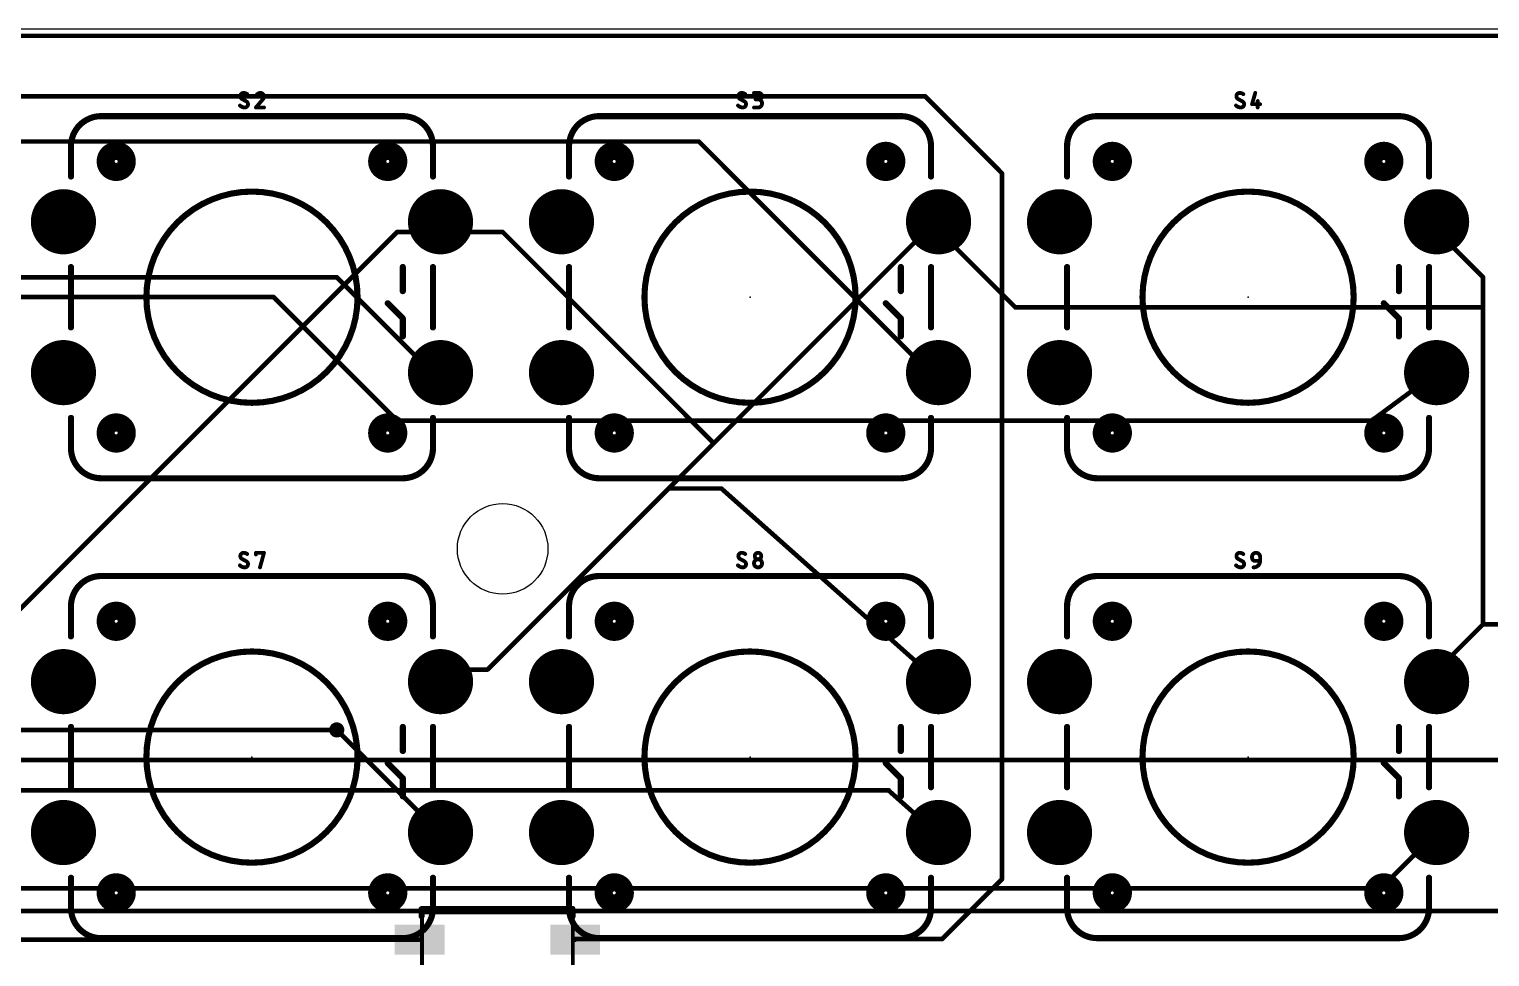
# Model space of a CAD drawing. Extents: x -3 to 125, y 0 to 62.
# Drawn here: x 52.31 to 100.72, y 31.48 to 62.22 of the extents above; entities that cross this region are included whole.
import ezdxf

# ---------------------------------------------------------------- set-up
doc = ezdxf.new("R2010")
doc.units = 0
for name, color, linetype in [('1', 12, 'CONTINUOUS'), ('16', 132, 'CONTINUOUS'), ('17', 122, 'CONTINUOUS'), ('18', 122, 'CONTINUOUS'), ('20', 31, 'CONTINUOUS'), ('21', 251, 'CONTINUOUS'), ('22', 251, 'CONTINUOUS'), ('23', 53, 'CONTINUOUS'), ('25', 251, 'CONTINUOUS'), ('51', 251, 'CONTINUOUS'), ('52', 251, 'CONTINUOUS')]:
    doc.layers.add(name, color=color, linetype=linetype)

# ---------------------------------------------------------------- blocks, each defined once
blk = doc.blocks.new('RECT')
blk.add_solid([(-0.5, -0.5), (0.5, -0.5), (-0.5, 0.5), (0.5, 0.5)])
blk = doc.blocks.new('ROUNDP')
at = {"const_width": 0.5}
blk.add_lwpolyline([(0, -0.25, 1), (0, 0.25, 1), (0, -0.25)], format="xyb", dxfattribs=at)
blk = doc.blocks.new('ROUNDV')
at = {"const_width": 0.5}
blk.add_lwpolyline([(0, -0.25, 1), (0, 0.25, 1), (0, -0.25)], format="xyb", dxfattribs=at)

msp = doc.modelspace()

# ---------------------------------------------------------------- linework, layer by layer
at = {"layer": '1', "const_width": 0.1524}
for points in [[(124, 62), (0, 62)], [(74.5, 58.5), (29.7, 58.5)], [(82, 51), (74.5, 58.5)], [(82.5, 55.5), (82.45, 55.84)], [(99, 55.5), (98.96, 55.84)], [(85, 53), (82.5, 55.5)], [(99, 55.5), (100.5, 54)], [(62.5, 54), (36.8, 54)], [(65.5, 51), (62.5, 54)], [(100.5, 54), (100.5, 53)], [(60.4, 53.35), (29.85, 53.35)], [(64.5, 49.25), (60.4, 53.35)], [(100.5, 53), (85, 53)], [(100.5, 53), (100.5, 42.5)], [(65.5, 51), (65.94, 50.84)], [(82, 51), (82.45, 50.84)], [(96.8088, 49.25), (98.96, 50.84)], [(96.8088, 49.25), (64.5, 49.25)], [(100.5, 42.5), (99, 41)], [(114, 42.5), (100.5, 42.5)], [(99, 41), (98.96, 40.6)], [(62.5, 39), (35.75, 39)], [(112.65, 38), (28.5, 38)], [(80.8, 37), (36, 37)], [(80.8, 36.9889), (80.8, 37)], [(82.3625, 35.6), (80.8, 36.9889)], [(82.3625, 35.6), (82.45, 35.6)], [(97.11, 33.75), (98.96, 35.6)], [(97.11, 33.75), (35.75, 33.75)], [(115.5, 33), (37, 33)]]:
    msp.add_lwpolyline(points, dxfattribs=at)
at = {"layer": '1', "const_width": 0.0762}
for points in [[(74.5269, 58.5269, 1), (74.4731, 58.4731)], [(74.5, 58.4619, 1), (74.5, 58.5381)], [(82.4877, 55.8455, 1), (82.4123, 55.8345)], [(98.9978, 55.8445, 1), (98.9222, 55.8355)], [(82.5269, 55.5269, 1), (82.4731, 55.4731)], [(82.4623, 55.4945, 1), (82.5377, 55.5055)], [(99.0269, 55.5269, 1), (98.9731, 55.4731)], [(98.9622, 55.4955, 1), (99.0378, 55.5045)], [(62.5269, 54.0269, 1), (62.4731, 53.9731)], [(62.5, 53.9619, 1), (62.5, 54.0381)], [(100.5381, 54, 1), (100.4619, 54)], [(100.4731, 53.9731, 1), (100.5269, 54.0269)], [(60.4269, 53.3769, 1), (60.3731, 53.3231)], [(60.4, 53.3119, 1), (60.4, 53.3881)], [(85, 53.0381, 1), (85, 52.9619)], [(84.9731, 52.9731, 1), (85.0269, 53.0269)], [(100.5381, 53, 1), (100.4619, 53)], [(100.4619, 53, 1), (100.5381, 53)], [(100.5, 52.9619, 1), (100.5, 53.0381)], [(65.513, 51.0358, 1), (65.487, 50.9642)], [(65.4731, 50.9731, 1), (65.5269, 51.0269)], [(65.927, 50.8042, 1), (65.953, 50.8758)], [(82.0128, 51.0359, 1), (81.9872, 50.9641)], [(81.9731, 50.9731, 1), (82.0269, 51.0269)], [(82.4372, 50.8041, 1), (82.4628, 50.8759)], [(98.9826, 50.8094, 1), (98.9374, 50.8706)], [(64.5, 49.2881, 1), (64.5, 49.2119)], [(64.4731, 49.2231, 1), (64.5269, 49.2769)], [(96.7862, 49.2806, 1), (96.8315, 49.2194)], [(96.8088, 49.2119, 1), (96.8088, 49.2881)], [(100.5, 42.5381, 1), (100.5, 42.4619)], [(100.4619, 42.5, 1), (100.5381, 42.5)], [(100.5269, 42.4731, 1), (100.4731, 42.5269)], [(98.9731, 41.0269, 1), (99.0269, 40.9731)], [(99.0379, 40.9962, 1), (98.9621, 41.0038)], [(98.9221, 40.6038, 1), (98.9979, 40.5962)], [(62.5, 38.9619, 1), (62.5, 39.0381)], [(80.8381, 37, 1), (80.7619, 37)], [(80.8253, 37.0174, 1), (80.7747, 36.9604)], [(80.7619, 36.9889, 1), (80.8381, 36.9889)], [(80.8, 36.9619, 1), (80.8, 37.0381)], [(82.3625, 35.6381, 1), (82.3625, 35.5619)], [(82.3372, 35.5715, 1), (82.3878, 35.6285)], [(82.45, 35.5619, 1), (82.45, 35.6381)], [(98.9869, 35.5731, 1), (98.9331, 35.6269)], [(97.0831, 33.7769, 1), (97.1369, 33.7231)], [(97.11, 33.7119, 1), (97.11, 33.7881)]]:
    msp.add_lwpolyline(points, format="xyb", dxfattribs=at)
at = {"layer": '16', "const_width": 0.1524}
for points in [[(125, 62), (0, 62)], [(82, 60), (52, 60)], [(84.55, 57.45), (82, 60)], [(84.55, 57.45), (84.55, 34.05)], [(65.5, 55.5), (65.94, 55.84)], [(66, 55.5), (65.94, 55.84)], [(82, 55.5), (82.45, 55.84)], [(49.5, 40.5), (64.5, 55.5)], [(64.5, 55.5), (65.5, 55.5)], [(68, 55.5), (66, 55.5)], [(75, 48.5), (68, 55.5)], [(82, 55.5), (75, 48.5)], [(75, 48.5), (73.5, 47)], [(73.5, 47), (67.5, 41)], [(73.5, 47), (75.25, 47)], [(75.25, 47), (82.45, 40.6)], [(66, 41), (65.94, 40.6)], [(67.5, 41), (66, 41)], [(65.5, 36), (62.5, 39)], [(65.5, 36), (65.94, 35.6)], [(82.572, 32.072), (84.55, 34.05)], [(34.248, 32.05), (65.248, 32.05)], [(70.402, 32.05), (70.3824, 32.072)], [(70.3824, 32.072), (82.572, 32.072)]]:
    msp.add_lwpolyline(points, dxfattribs=at)
at = {"layer": '16', "const_width": 0.0762}
for points in [[(82.0269, 60.0269, 1), (81.9731, 59.9731)], [(82, 59.9619, 1), (82, 60.0381)], [(84.5881, 57.45, 1), (84.5119, 57.45)], [(84.5231, 57.4231, 1), (84.5769, 57.4769)], [(65.9775, 55.8466, 1), (65.9025, 55.8334)], [(65.9633, 55.8099, 1), (65.9167, 55.8701)], [(82.473, 55.8096, 1), (82.427, 55.8704)], [(64.5, 55.5381, 1), (64.5, 55.4619)], [(64.5269, 55.4731, 1), (64.4731, 55.5269)], [(65.4767, 55.5301, 1), (65.5233, 55.4699)], [(65.5, 55.4619, 1), (65.5, 55.5381)], [(66, 55.5381, 1), (66, 55.4619)], [(65.9625, 55.4934, 1), (66.0375, 55.5066)], [(68.0269, 55.5269, 1), (67.9731, 55.4731)], [(68, 55.4619, 1), (68, 55.5381)], [(81.977, 55.5304, 1), (82.023, 55.4696)], [(82.0269, 55.4731, 1), (81.9731, 55.5269)], [(74.9731, 48.5269, 1), (75.0269, 48.4731)], [(75.0269, 48.4731, 1), (74.9731, 48.5269)], [(74.9731, 48.4731, 1), (75.0269, 48.5269)], [(73.5, 47.0381, 1), (73.5, 46.9619)], [(73.4731, 47.0269, 1), (73.5269, 46.9731)], [(73.5269, 46.9731, 1), (73.4731, 47.0269)], [(75.2753, 47.0285, 1), (75.2247, 46.9715)], [(75.25, 46.9619, 1), (75.25, 47.0381)], [(66, 41.0381, 1), (66, 40.9619)], [(66.0377, 40.9943, 1), (65.9623, 41.0057)], [(67.4731, 41.0269, 1), (67.5269, 40.9731)], [(67.5, 40.9619, 1), (67.5, 41.0381)], [(65.9023, 40.6057, 1), (65.9777, 40.5943)], [(82.4247, 40.5715, 1), (82.4753, 40.6285)], [(62.5269, 39.0269, 1), (62.4731, 38.9731)], [(65.5256, 36.0282, 1), (65.4744, 35.9718)], [(65.4731, 35.9731, 1), (65.5269, 36.0269)], [(65.9144, 35.5718, 1), (65.9656, 35.6282)], [(84.5119, 34.05, 1), (84.5881, 34.05)], [(84.5769, 34.0231, 1), (84.5231, 34.0769)], [(65.248, 32.0119, 1), (65.248, 32.0881)], [(70.4108, 32.0974, 1), (70.354, 32.0466)], [(70.3824, 32.1101, 1), (70.3824, 32.0339)], [(70.3736, 32.0246, 1), (70.4304, 32.0754)], [(82.545, 32.0989, 1), (82.5989, 32.045)], [(82.572, 32.0339, 1), (82.572, 32.1101)]]:
    msp.add_lwpolyline(points, format="xyb", dxfattribs=at)
at = {"layer": '20'}
msp.add_line((124.46, 62.22), (0, 62.22), dxfattribs=at)
msp.add_circle((68, 45), 1.5, dxfattribs=at)
at = {"layer": '21'}
for points, const_width in [([(54.69, 59.34, 0.4142), (53.69, 58.34)], 0.2032), ([(54.69, 59.3908, 1), (54.69, 59.2892)], 0.1016), ([(54.69, 59.2892, 1), (54.69, 59.3908)], 0.1016), ([(65.69, 58.34, 0.4142), (64.69, 59.34)], 0.2032), ([(64.69, 59.3908, 1), (64.69, 59.2892)], 0.1016), ([(64.69, 59.2892, 1), (64.69, 59.3908)], 0.1016), ([(71.2, 59.34, 0.4142), (70.2, 58.34)], 0.2032), ([(71.2, 59.3908, 1), (71.2, 59.2892)], 0.1016), ([(71.2, 59.2892, 1), (71.2, 59.3908)], 0.1016), ([(82.2, 58.34, 0.4142), (81.2, 59.34)], 0.2032), ([(81.2, 59.3908, 1), (81.2, 59.2892)], 0.1016), ([(81.2, 59.2892, 1), (81.2, 59.3908)], 0.1016), ([(87.71, 59.34, 0.4142), (86.71, 58.34)], 0.2032), ([(87.71, 59.3908, 1), (87.71, 59.2892)], 0.1016), ([(87.71, 59.2892, 1), (87.71, 59.3908)], 0.1016), ([(98.71, 58.34, 0.4142), (97.71, 59.34)], 0.2032), ([(97.71, 59.3908, 1), (97.71, 59.2892)], 0.1016), ([(97.71, 59.2892, 1), (97.71, 59.3908)], 0.1016), ([(53.7408, 58.34, 1), (53.6392, 58.34)], 0.1016), ([(53.6392, 58.34, 1), (53.7408, 58.34)], 0.1016), ([(55.19, 57.54, 1), (55.19, 58.14, 1), (55.19, 57.54)], 0.7), ([(64.19, 57.54, 1), (64.19, 58.14, 1), (64.19, 57.54)], 0.7), ([(65.7408, 58.34, 1), (65.6392, 58.34)], 0.1016), ([(65.6392, 58.34, 1), (65.7408, 58.34)], 0.1016), ([(70.2508, 58.34, 1), (70.1492, 58.34)], 0.1016), ([(70.1492, 58.34, 1), (70.2508, 58.34)], 0.1016), ([(71.7, 57.54, 1), (71.7, 58.14, 1), (71.7, 57.54)], 0.7), ([(80.7, 57.54, 1), (80.7, 58.14, 1), (80.7, 57.54)], 0.7), ([(82.2508, 58.34, 1), (82.1492, 58.34)], 0.1016), ([(82.1492, 58.34, 1), (82.2508, 58.34)], 0.1016), ([(86.7608, 58.34, 1), (86.6592, 58.34)], 0.1016), ([(86.6592, 58.34, 1), (86.7608, 58.34)], 0.1016), ([(88.21, 57.54, 1), (88.21, 58.14, 1), (88.21, 57.54)], 0.7), ([(97.21, 57.54, 1), (97.21, 58.14, 1), (97.21, 57.54)], 0.7), ([(98.7608, 58.34, 1), (98.6592, 58.34)], 0.1016), ([(98.6592, 58.34, 1), (98.7608, 58.34)], 0.1016), ([(53.6392, 57.34, 1), (53.7408, 57.34)], 0.1016), ([(65.6392, 57.34, 1), (65.7408, 57.34)], 0.1016), ([(70.1492, 57.34, 1), (70.2508, 57.34)], 0.1016), ([(82.1492, 57.34, 1), (82.2508, 57.34)], 0.1016), ([(86.6592, 57.34, 1), (86.7608, 57.34)], 0.1016), ([(98.6592, 57.34, 1), (98.7608, 57.34)], 0.1016), ([(59.69, 49.84, 1), (59.69, 56.84, 1), (59.69, 49.84)], 0.2032), ([(76.2, 49.84, 1), (76.2, 56.84, 1), (76.2, 49.84)], 0.2032), ([(92.71, 49.84, 1), (92.71, 56.84, 1), (92.71, 49.84)], 0.2032), ([(53.7408, 54.34, 1), (53.6392, 54.34)], 0.1016), ([(65.7408, 54.34, 1), (65.6392, 54.34)], 0.1016), ([(70.2508, 54.34, 1), (70.1492, 54.34)], 0.1016), ([(82.2508, 54.34, 1), (82.1492, 54.34)], 0.1016), ([(86.7608, 54.34, 1), (86.6592, 54.34)], 0.1016), ([(98.7608, 54.34, 1), (98.6592, 54.34)], 0.1016), ([(53.6392, 52.34, 1), (53.7408, 52.34)], 0.1016), ([(65.6392, 52.34, 1), (65.7408, 52.34)], 0.1016), ([(70.1492, 52.34, 1), (70.2508, 52.34)], 0.1016), ([(82.1492, 52.34, 1), (82.2508, 52.34)], 0.1016), ([(86.6592, 52.34, 1), (86.7608, 52.34)], 0.1016), ([(98.6592, 52.34, 1), (98.7608, 52.34)], 0.1016), ([(53.7408, 49.34, 1), (53.6392, 49.34)], 0.1016), ([(55.19, 48.54, 1), (55.19, 49.14, 1), (55.19, 48.54)], 0.7), ([(64.19, 48.54, 1), (64.19, 49.14, 1), (64.19, 48.54)], 0.7), ([(65.7408, 49.34, 1), (65.6392, 49.34)], 0.1016), ([(70.2508, 49.34, 1), (70.1492, 49.34)], 0.1016), ([(71.7, 48.54, 1), (71.7, 49.14, 1), (71.7, 48.54)], 0.7), ([(80.7, 48.54, 1), (80.7, 49.14, 1), (80.7, 48.54)], 0.7), ([(82.2508, 49.34, 1), (82.1492, 49.34)], 0.1016), ([(86.7608, 49.34, 1), (86.6592, 49.34)], 0.1016), ([(88.21, 48.54, 1), (88.21, 49.14, 1), (88.21, 48.54)], 0.7), ([(97.21, 48.54, 1), (97.21, 49.14, 1), (97.21, 48.54)], 0.7), ([(98.7608, 49.34, 1), (98.6592, 49.34)], 0.1016), ([(53.69, 48.34, 0.4142), (54.69, 47.34)], 0.2032), ([(53.7408, 48.34, 1), (53.6392, 48.34)], 0.1016), ([(64.69, 47.34, 0.4142), (65.69, 48.34)], 0.2032), ([(65.7408, 48.34, 1), (65.6392, 48.34)], 0.1016), ([(70.2, 48.34, 0.4142), (71.2, 47.34)], 0.2032), ([(70.2508, 48.34, 1), (70.1492, 48.34)], 0.1016), ([(81.2, 47.34, 0.4142), (82.2, 48.34)], 0.2032), ([(82.2508, 48.34, 1), (82.1492, 48.34)], 0.1016), ([(86.71, 48.34, 0.4142), (87.71, 47.34)], 0.2032), ([(86.7608, 48.34, 1), (86.6592, 48.34)], 0.1016), ([(97.71, 47.34, 0.4142), (98.71, 48.34)], 0.2032), ([(98.7608, 48.34, 1), (98.6592, 48.34)], 0.1016), ([(53.6392, 48.34, 1), (53.7408, 48.34)], 0.1016), ([(65.6392, 48.34, 1), (65.7408, 48.34)], 0.1016), ([(70.1492, 48.34, 1), (70.2508, 48.34)], 0.1016), ([(82.1492, 48.34, 1), (82.2508, 48.34)], 0.1016), ([(86.6592, 48.34, 1), (86.7608, 48.34)], 0.1016), ([(98.6592, 48.34, 1), (98.7608, 48.34)], 0.1016), ([(54.69, 47.3908, 1), (54.69, 47.2892)], 0.1016), ([(54.69, 47.2892, 1), (54.69, 47.3908)], 0.1016), ([(64.69, 47.3908, 1), (64.69, 47.2892)], 0.1016), ([(64.69, 47.2892, 1), (64.69, 47.3908)], 0.1016), ([(71.2, 47.3908, 1), (71.2, 47.2892)], 0.1016), ([(71.2, 47.2892, 1), (71.2, 47.3908)], 0.1016), ([(81.2, 47.3908, 1), (81.2, 47.2892)], 0.1016), ([(81.2, 47.2892, 1), (81.2, 47.3908)], 0.1016), ([(87.71, 47.3908, 1), (87.71, 47.2892)], 0.1016), ([(87.71, 47.2892, 1), (87.71, 47.3908)], 0.1016), ([(97.71, 47.3908, 1), (97.71, 47.2892)], 0.1016), ([(97.71, 47.2892, 1), (97.71, 47.3908)], 0.1016), ([(54.69, 44.1, 0.4142), (53.69, 43.1)], 0.2032), ([(54.69, 44.1508, 1), (54.69, 44.0492)], 0.1016), ([(54.69, 44.0492, 1), (54.69, 44.1508)], 0.1016), ([(65.69, 43.1, 0.4142), (64.69, 44.1)], 0.2032), ([(64.69, 44.1508, 1), (64.69, 44.0492)], 0.1016), ([(64.69, 44.0492, 1), (64.69, 44.1508)], 0.1016), ([(71.2, 44.1, 0.4142), (70.2, 43.1)], 0.2032), ([(71.2, 44.1508, 1), (71.2, 44.0492)], 0.1016), ([(71.2, 44.0492, 1), (71.2, 44.1508)], 0.1016), ([(82.2, 43.1, 0.4142), (81.2, 44.1)], 0.2032), ([(81.2, 44.1508, 1), (81.2, 44.0492)], 0.1016), ([(81.2, 44.0492, 1), (81.2, 44.1508)], 0.1016), ([(87.71, 44.1, 0.4142), (86.71, 43.1)], 0.2032), ([(87.71, 44.1508, 1), (87.71, 44.0492)], 0.1016), ([(87.71, 44.0492, 1), (87.71, 44.1508)], 0.1016), ([(98.71, 43.1, 0.4142), (97.71, 44.1)], 0.2032), ([(97.71, 44.1508, 1), (97.71, 44.0492)], 0.1016), ([(97.71, 44.0492, 1), (97.71, 44.1508)], 0.1016), ([(53.7408, 43.1, 1), (53.6392, 43.1)], 0.1016), ([(53.6392, 43.1, 1), (53.7408, 43.1)], 0.1016), ([(55.19, 42.3, 1), (55.19, 42.9, 1), (55.19, 42.3)], 0.7), ([(64.19, 42.3, 1), (64.19, 42.9, 1), (64.19, 42.3)], 0.7), ([(65.7408, 43.1, 1), (65.6392, 43.1)], 0.1016), ([(65.6392, 43.1, 1), (65.7408, 43.1)], 0.1016), ([(70.2508, 43.1, 1), (70.1492, 43.1)], 0.1016), ([(70.1492, 43.1, 1), (70.2508, 43.1)], 0.1016), ([(71.7, 42.3, 1), (71.7, 42.9, 1), (71.7, 42.3)], 0.7), ([(80.7, 42.3, 1), (80.7, 42.9, 1), (80.7, 42.3)], 0.7), ([(82.2508, 43.1, 1), (82.1492, 43.1)], 0.1016), ([(82.1492, 43.1, 1), (82.2508, 43.1)], 0.1016), ([(86.7608, 43.1, 1), (86.6592, 43.1)], 0.1016), ([(86.6592, 43.1, 1), (86.7608, 43.1)], 0.1016), ([(88.21, 42.3, 1), (88.21, 42.9, 1), (88.21, 42.3)], 0.7), ([(97.21, 42.3, 1), (97.21, 42.9, 1), (97.21, 42.3)], 0.7), ([(98.7608, 43.1, 1), (98.6592, 43.1)], 0.1016), ([(98.6592, 43.1, 1), (98.7608, 43.1)], 0.1016), ([(53.6392, 42.1, 1), (53.7408, 42.1)], 0.1016), ([(65.6392, 42.1, 1), (65.7408, 42.1)], 0.1016), ([(70.1492, 42.1, 1), (70.2508, 42.1)], 0.1016), ([(82.1492, 42.1, 1), (82.2508, 42.1)], 0.1016), ([(86.6592, 42.1, 1), (86.7608, 42.1)], 0.1016), ([(98.6592, 42.1, 1), (98.7608, 42.1)], 0.1016), ([(59.69, 34.6, 1), (59.69, 41.6, 1), (59.69, 34.6)], 0.2032), ([(76.2, 34.6, 1), (76.2, 41.6, 1), (76.2, 34.6)], 0.2032), ([(92.71, 34.6, 1), (92.71, 41.6, 1), (92.71, 34.6)], 0.2032), ([(53.7408, 39.1, 1), (53.6392, 39.1)], 0.1016), ([(65.7408, 39.1, 1), (65.6392, 39.1)], 0.1016), ([(70.2508, 39.1, 1), (70.1492, 39.1)], 0.1016), ([(82.2508, 39.1, 1), (82.1492, 39.1)], 0.1016), ([(86.7608, 39.1, 1), (86.6592, 39.1)], 0.1016), ([(98.7608, 39.1, 1), (98.6592, 39.1)], 0.1016), ([(53.6392, 37.1, 1), (53.7408, 37.1)], 0.1016), ([(65.6392, 37.1, 1), (65.7408, 37.1)], 0.1016), ([(70.1492, 37.1, 1), (70.2508, 37.1)], 0.1016), ([(82.1492, 37.1, 1), (82.2508, 37.1)], 0.1016), ([(86.6592, 37.1, 1), (86.7608, 37.1)], 0.1016), ([(98.6592, 37.1, 1), (98.7608, 37.1)], 0.1016), ([(53.7408, 34.1, 1), (53.6392, 34.1)], 0.1016), ([(55.19, 33.3, 1), (55.19, 33.9, 1), (55.19, 33.3)], 0.7), ([(64.19, 33.3, 1), (64.19, 33.9, 1), (64.19, 33.3)], 0.7), ([(65.7408, 34.1, 1), (65.6392, 34.1)], 0.1016), ([(70.2508, 34.1, 1), (70.1492, 34.1)], 0.1016), ([(71.7, 33.3, 1), (71.7, 33.9, 1), (71.7, 33.3)], 0.7), ([(80.7, 33.3, 1), (80.7, 33.9, 1), (80.7, 33.3)], 0.7), ([(82.2508, 34.1, 1), (82.1492, 34.1)], 0.1016), ([(86.7608, 34.1, 1), (86.6592, 34.1)], 0.1016), ([(88.21, 33.3, 1), (88.21, 33.9, 1), (88.21, 33.3)], 0.7), ([(97.21, 33.3, 1), (97.21, 33.9, 1), (97.21, 33.3)], 0.7), ([(98.7608, 34.1, 1), (98.6592, 34.1)], 0.1016), ([(53.69, 33.1, 0.4142), (54.69, 32.1)], 0.2032), ([(53.7408, 33.1, 1), (53.6392, 33.1)], 0.1016), ([(53.6392, 33.1, 1), (53.7408, 33.1)], 0.1016), ([(64.69, 32.1, 0.4142), (65.69, 33.1)], 0.2032), ([(65.7408, 33.1, 1), (65.6392, 33.1)], 0.1016), ([(65.6392, 33.1, 1), (65.7408, 33.1)], 0.1016), ([(70.2, 33.1, 0.4142), (71.2, 32.1)], 0.2032), ([(70.2508, 33.1, 1), (70.1492, 33.1)], 0.1016), ([(70.1492, 33.1, 1), (70.2508, 33.1)], 0.1016), ([(81.2, 32.1, 0.4142), (82.2, 33.1)], 0.2032), ([(82.2508, 33.1, 1), (82.1492, 33.1)], 0.1016), ([(82.1492, 33.1, 1), (82.2508, 33.1)], 0.1016), ([(86.71, 33.1, 0.4142), (87.71, 32.1)], 0.2032), ([(86.7608, 33.1, 1), (86.6592, 33.1)], 0.1016), ([(86.6592, 33.1, 1), (86.7608, 33.1)], 0.1016), ([(97.71, 32.1, 0.4142), (98.71, 33.1)], 0.2032), ([(98.7608, 33.1, 1), (98.6592, 33.1)], 0.1016), ([(98.6592, 33.1, 1), (98.7608, 33.1)], 0.1016), ([(54.69, 32.1508, 1), (54.69, 32.0492)], 0.1016), ([(54.69, 32.0492, 1), (54.69, 32.1508)], 0.1016), ([(64.69, 32.1508, 1), (64.69, 32.0492)], 0.1016), ([(64.69, 32.0492, 1), (64.69, 32.1508)], 0.1016), ([(71.2, 32.1508, 1), (71.2, 32.0492)], 0.1016), ([(71.2, 32.0492, 1), (71.2, 32.1508)], 0.1016), ([(81.2, 32.1508, 1), (81.2, 32.0492)], 0.1016), ([(81.2, 32.0492, 1), (81.2, 32.1508)], 0.1016), ([(87.71, 32.1508, 1), (87.71, 32.0492)], 0.1016), ([(87.71, 32.0492, 1), (87.71, 32.1508)], 0.1016), ([(97.71, 32.1508, 1), (97.71, 32.0492)], 0.1016), ([(97.71, 32.0492, 1), (97.71, 32.1508)], 0.1016)]:
    msp.add_lwpolyline(points, format="xyb", dxfattribs=dict(at, const_width=const_width))
at = {"layer": '21', "const_width": 0.2032}
for points in [[(54.69, 59.34), (64.69, 59.34)], [(71.2, 59.34), (81.2, 59.34)], [(87.71, 59.34), (97.71, 59.34)], [(53.69, 57.34), (53.69, 58.34)], [(65.69, 58.34), (65.69, 57.34)], [(70.2, 57.34), (70.2, 58.34)], [(82.2, 58.34), (82.2, 57.34)], [(86.71, 57.34), (86.71, 58.34)], [(98.71, 58.34), (98.71, 57.34)], [(53.69, 52.34), (53.69, 54.34)], [(65.69, 54.34), (65.69, 52.34)], [(70.2, 52.34), (70.2, 54.34)], [(82.2, 54.34), (82.2, 52.34)], [(86.71, 52.34), (86.71, 54.34)], [(98.71, 54.34), (98.71, 52.34)], [(53.69, 48.34), (53.69, 49.34)], [(65.69, 49.34), (65.69, 48.34)], [(70.2, 48.34), (70.2, 49.34)], [(82.2, 49.34), (82.2, 48.34)], [(86.71, 48.34), (86.71, 49.34)], [(98.71, 49.34), (98.71, 48.34)], [(64.69, 47.34), (54.69, 47.34)], [(81.2, 47.34), (71.2, 47.34)], [(97.71, 47.34), (87.71, 47.34)], [(54.69, 44.1), (64.69, 44.1)], [(71.2, 44.1), (81.2, 44.1)], [(87.71, 44.1), (97.71, 44.1)], [(53.69, 42.1), (53.69, 43.1)], [(65.69, 43.1), (65.69, 42.1)], [(70.2, 42.1), (70.2, 43.1)], [(82.2, 43.1), (82.2, 42.1)], [(86.71, 42.1), (86.71, 43.1)], [(98.71, 43.1), (98.71, 42.1)], [(53.69, 37.1), (53.69, 39.1)], [(65.69, 39.1), (65.69, 37.1)], [(70.2, 37.1), (70.2, 39.1)], [(82.2, 39.1), (82.2, 37.1)], [(86.71, 37.1), (86.71, 39.1)], [(98.71, 39.1), (98.71, 37.1)], [(53.69, 33.1), (53.69, 34.1)], [(65.69, 34.1), (65.69, 33.1)], [(70.2, 33.1), (70.2, 34.1)], [(82.2, 34.1), (82.2, 33.1)], [(86.71, 33.1), (86.71, 34.1)], [(98.71, 34.1), (98.71, 33.1)], [(64.69, 32.1), (54.69, 32.1)], [(81.2, 32.1), (71.2, 32.1)], [(97.71, 32.1), (87.71, 32.1)]]:
    msp.add_lwpolyline(points, dxfattribs=at)
at = {"layer": '22', "const_width": 0.2032}
for points in [[(70.2634, 33.0611), (65.3129, 33.0611)], [(65.3129, 33.0611), (65.3129, 32.83)], [(70.3142, 33.0662), (70.2634, 33.0662)], [(70.2634, 33.0662), (70.2634, 33.0611)], [(70.3142, 32.8122), (70.3142, 33.0662)]]:
    msp.add_lwpolyline(points, dxfattribs=at)
at = {"layer": '22', "const_width": 0.1016}
for points in [[(65.3129, 33.1119, 1), (65.3129, 33.0103)], [(65.3637, 33.0611, 1), (65.2621, 33.0611)], [(70.2634, 33.117, 1), (70.2634, 33.0154)], [(70.3142, 33.0662, 1), (70.2126, 33.0662)], [(70.2126, 33.0611, 1), (70.3142, 33.0611)], [(70.365, 33.0662, 1), (70.2634, 33.0662)], [(70.2634, 33.0103, 1), (70.2634, 33.1119)], [(70.3142, 33.0154, 1), (70.3142, 33.117)], [(65.2621, 32.83, 1), (65.3637, 32.83)], [(70.2634, 32.8122, 1), (70.365, 32.8122)]]:
    msp.add_lwpolyline(points, format="xyb", dxfattribs=at)
at = {"layer": '23'}
for p in [(59.69, 53.34), (76.2, 53.34), (92.71, 53.34), (59.69, 38.1), (76.2, 38.1), (92.71, 38.1)]:
    msp.add_point(p, dxfattribs=at)
at = {"layer": '25'}
for points, const_width in [([(59.3359, 60.0019, 1), (59.2724, 60.0019)], 0.0635), ([(59.4114, 60.1091, 0.4142), (59.3042, 60.0019)], 0.127), ([(59.3042, 60.0019, 0.2656), (59.3578, 59.908)], 0.127), ([(59.5321, 60.0689, 0.1623), (59.4114, 60.1091)], 0.127), ([(59.4114, 60.1408, 1), (59.4114, 60.0774)], 0.0635), ([(59.4114, 60.0773, 1), (59.4114, 60.1408)], 0.0635), ([(59.513, 60.0435, 1), (59.5511, 60.0943)], 0.0635), ([(59.9686, 60.1091, 0.3252), (59.8211, 60.0019)], 0.127), ([(59.7909, 60.0116, 1), (59.8513, 59.9921)], 0.0635), ([(60.0892, 59.9884, 0.4142), (59.9686, 60.1091)], 0.127), ([(59.9686, 60.1408, 1), (59.9686, 60.0773)], 0.0635), ([(59.9686, 60.0774, 1), (59.9686, 60.1408)], 0.0635), ([(60.049, 59.8946, 0.2053), (60.0892, 59.9884)], 0.127), ([(60.121, 59.9884, 1), (60.0575, 59.9884)], 0.0635), ([(75.8459, 60.0019, 1), (75.7824, 60.0019)], 0.0635), ([(75.9214, 60.1091, 0.4142), (75.8142, 60.0019)], 0.127), ([(75.8142, 60.0019, 0.2656), (75.8678, 59.908)], 0.127), ([(76.0421, 60.0689, 0.1623), (75.9214, 60.1091)], 0.127), ([(75.9214, 60.1408, 1), (75.9214, 60.0774)], 0.0635), ([(75.9214, 60.0773, 1), (75.9214, 60.1408)], 0.0635), ([(76.023, 60.0435, 1), (76.0611, 60.0943)], 0.0635), ([(76.3311, 60.1409, 1), (76.3311, 60.0774)], 0.0635), ([(76.492, 60.1409, 1), (76.492, 60.0774)], 0.0635), ([(76.492, 59.8946, 1), (76.492, 60.1091)], 0.127), ([(76.492, 60.0774, 1), (76.492, 60.1409)], 0.0635), ([(92.3559, 60.0019, 1), (92.2924, 60.0019)], 0.0635), ([(92.4314, 60.1091, 0.4142), (92.3242, 60.0019)], 0.127), ([(92.3242, 60.0019, 0.2656), (92.3778, 59.908)], 0.127), ([(92.5521, 60.0689, 0.1623), (92.4314, 60.1091)], 0.127), ([(92.4314, 60.1408, 1), (92.4314, 60.0774)], 0.0635), ([(92.4314, 60.0773, 1), (92.4314, 60.1408)], 0.0635), ([(92.533, 60.0435, 1), (92.5711, 60.0943)], 0.0635), ([(92.9789, 60.1004, 1), (92.9178, 60.1178)], 0.0635), ([(59.2908, 59.6935, 0.2), (59.4516, 59.6265)], 0.127), ([(59.3133, 59.7159, 1), (59.2682, 59.6712)], 0.0635), ([(59.2724, 60.0019, 1), (59.3359, 60.0019)], 0.0635), ([(59.373, 59.9359, 1), (59.3426, 59.8801)], 0.0635), ([(59.3417, 59.8807, 1), (59.3739, 59.9354)], 0.0635), ([(59.4516, 59.6583, 1), (59.4516, 59.5947)], 0.0635), ([(59.4516, 59.6265, 0.4142), (59.5589, 59.7337)], 0.127), ([(59.4516, 59.5948, 1), (59.4516, 59.6582)], 0.0635), ([(59.5214, 59.8549, 1), (59.4891, 59.8002)], 0.0635), ([(59.5589, 59.7337, 0.2656), (59.5053, 59.8276)], 0.127), ([(59.4901, 59.7997, 1), (59.5205, 59.8555)], 0.0635), ([(59.5906, 59.7337, 1), (59.5271, 59.7337)], 0.0635), ([(59.5271, 59.7337, 1), (59.5906, 59.7337)], 0.0635), ([(59.8211, 59.6583, 1), (59.8211, 59.5947)], 0.0635), ([(59.7969, 59.6471, 1), (59.8453, 59.6059)], 0.0635), ([(60.0271, 59.9176, 1), (60.0709, 59.8716)], 0.0635), ([(60.0732, 59.874, 1), (60.0248, 59.9152)], 0.0635), ([(60.0575, 59.9884, 1), (60.121, 59.9884)], 0.0635), ([(60.0892, 59.5947, 1), (60.0892, 59.6583)], 0.0635), ([(75.8008, 59.6935, 0.2), (75.9616, 59.6265)], 0.127), ([(75.8233, 59.7159, 1), (75.7782, 59.6712)], 0.0635), ([(75.7824, 60.0019, 1), (75.8459, 60.0019)], 0.0635), ([(75.883, 59.9359, 1), (75.8526, 59.8801)], 0.0635), ([(75.8517, 59.8807, 1), (75.8839, 59.9354)], 0.0635), ([(75.9616, 59.6583, 1), (75.9616, 59.5947)], 0.0635), ([(75.9616, 59.6265, 0.4142), (76.0689, 59.7337)], 0.127), ([(75.9616, 59.5948, 1), (75.9616, 59.6582)], 0.0635), ([(76.0314, 59.8549, 1), (75.9991, 59.8002)], 0.0635), ([(76.0689, 59.7337, 0.2656), (76.0153, 59.8276)], 0.127), ([(76.0001, 59.7997, 1), (76.0305, 59.8555)], 0.0635), ([(76.1006, 59.7337, 1), (76.0371, 59.7337)], 0.0635), ([(76.0371, 59.7337, 1), (76.1006, 59.7337)], 0.0635), ([(76.3311, 59.6583, 1), (76.3311, 59.5947)], 0.0635), ([(76.3847, 59.9264, 1), (76.3847, 59.8629)], 0.0635), ([(76.4652, 59.9264, 1), (76.4652, 59.8629)], 0.0635), ([(76.4652, 59.6265, 1), (76.4652, 59.8946)], 0.127), ([(76.4652, 59.6583, 1), (76.4652, 59.5947)], 0.0635), ([(76.492, 59.9264, 1), (76.492, 59.8629)], 0.0635), ([(76.4652, 59.5947, 1), (76.4652, 59.6583)], 0.0635), ([(76.492, 59.8629, 1), (76.492, 59.9264)], 0.0635), ([(92.3108, 59.6935, 0.2), (92.4716, 59.6265)], 0.127), ([(92.3333, 59.7159, 1), (92.2882, 59.6712)], 0.0635), ([(92.2924, 60.0019, 1), (92.3559, 60.0019)], 0.0635), ([(92.393, 59.9359, 1), (92.3626, 59.8801)], 0.0635), ([(92.3617, 59.8807, 1), (92.3939, 59.9354)], 0.0635), ([(92.4716, 59.6583, 1), (92.4716, 59.5947)], 0.0635), ([(92.4716, 59.6265, 0.4142), (92.5789, 59.7337)], 0.127), ([(92.4716, 59.5948, 1), (92.4716, 59.6582)], 0.0635), ([(92.5414, 59.8549, 1), (92.5091, 59.8002)], 0.0635), ([(92.5789, 59.7337, 0.2656), (92.5253, 59.8276)], 0.127), ([(92.5101, 59.7997, 1), (92.5405, 59.8555)], 0.0635), ([(92.6106, 59.7337, 1), (92.5471, 59.7337)], 0.0635), ([(92.5471, 59.7337, 1), (92.6106, 59.7337)], 0.0635), ([(92.8411, 59.7655, 1), (92.8411, 59.702)], 0.0635), ([(92.8106, 59.7425, 1), (92.8716, 59.725)], 0.0635), ([(93.0605, 59.841, 1), (92.997, 59.841)], 0.0635), ([(92.997, 59.6265, 1), (93.0605, 59.6265)], 0.0635), ([(93.1092, 59.702, 1), (93.1092, 59.7655)], 0.0635), ([(59.3359, 44.7619, 1), (59.2724, 44.7619)], 0.0635), ([(59.2724, 44.7619, 1), (59.3359, 44.7619)], 0.0635), ([(59.4114, 44.8691, 0.4142), (59.3042, 44.7619)], 0.127), ([(59.3042, 44.7619, 0.2656), (59.3578, 44.668)], 0.127), ([(59.373, 44.6959, 1), (59.3426, 44.6401)], 0.0635), ([(59.3417, 44.6407, 1), (59.3739, 44.6954)], 0.0635), ([(59.5321, 44.8289, 0.1623), (59.4114, 44.8691)], 0.127), ([(59.4114, 44.9008, 1), (59.4114, 44.8374)], 0.0635), ([(59.4114, 44.8373, 1), (59.4114, 44.9008)], 0.0635), ([(59.4516, 44.3865, 0.4142), (59.5589, 44.4937)], 0.127), ([(59.5214, 44.6149, 1), (59.4891, 44.5602)], 0.0635), ([(59.5589, 44.4937, 0.2656), (59.5053, 44.5876)], 0.127), ([(59.4901, 44.5597, 1), (59.5205, 44.6155)], 0.0635), ([(59.513, 44.8035, 1), (59.5511, 44.8543)], 0.0635), ([(59.5906, 44.4937, 1), (59.5271, 44.4937)], 0.0635), ([(59.8211, 44.9009, 1), (59.8211, 44.8374)], 0.0635), ([(59.8529, 44.8691, 1), (59.7894, 44.8691)], 0.0635), ([(59.7894, 44.8155, 1), (59.8529, 44.8155)], 0.0635), ([(60.1198, 44.8606, 1), (60.0586, 44.8776)], 0.0635), ([(60.0892, 44.8374, 1), (60.0892, 44.9009)], 0.0635), ([(75.8459, 44.7619, 1), (75.7824, 44.7619)], 0.0635), ([(75.7824, 44.7619, 1), (75.8459, 44.7619)], 0.0635), ([(75.9214, 44.8691, 0.4142), (75.8142, 44.7619)], 0.127), ([(75.8142, 44.7619, 0.2656), (75.8678, 44.668)], 0.127), ([(75.883, 44.6959, 1), (75.8526, 44.6401)], 0.0635), ([(75.8517, 44.6407, 1), (75.8839, 44.6954)], 0.0635), ([(76.0421, 44.8289, 0.1623), (75.9214, 44.8691)], 0.127), ([(75.9214, 44.9008, 1), (75.9214, 44.8374)], 0.0635), ([(75.9214, 44.8373, 1), (75.9214, 44.9008)], 0.0635), ([(75.9616, 44.3865, 0.4142), (76.0689, 44.4937)], 0.127), ([(76.0314, 44.6149, 1), (75.9991, 44.5602)], 0.0635), ([(76.0689, 44.4937, 0.2656), (76.0153, 44.5876)], 0.127), ([(76.0001, 44.5597, 1), (76.0305, 44.6155)], 0.0635), ([(76.023, 44.8035, 1), (76.0611, 44.8543)], 0.0635), ([(76.1006, 44.4937, 1), (76.0371, 44.4937)], 0.0635), ([(76.5992, 44.5206, 1), (76.3311, 44.5206)], 0.127), ([(76.3311, 44.5206, 1), (76.5992, 44.5206)], 0.127), ([(76.3629, 44.5206, 1), (76.2994, 44.5206)], 0.0635), ([(76.2994, 44.5206, 1), (76.3629, 44.5206)], 0.0635), ([(76.5724, 44.7619, 1), (76.3579, 44.7619)], 0.127), ([(76.3579, 44.7619, 1), (76.5724, 44.7619)], 0.127), ([(76.3897, 44.7619, 1), (76.3262, 44.7619)], 0.0635), ([(76.3262, 44.7619, 1), (76.3897, 44.7619)], 0.0635), ([(76.6042, 44.7619, 1), (76.5407, 44.7619)], 0.0635), ([(76.5407, 44.7619, 1), (76.6042, 44.7619)], 0.0635), ([(76.631, 44.5206, 1), (76.5675, 44.5206)], 0.0635), ([(76.5675, 44.5206, 1), (76.631, 44.5206)], 0.0635), ([(92.3559, 44.7619, 1), (92.2924, 44.7619)], 0.0635), ([(92.2924, 44.7619, 1), (92.3559, 44.7619)], 0.0635), ([(92.4314, 44.8691, 0.4142), (92.3242, 44.7619)], 0.127), ([(92.3242, 44.7619, 0.2656), (92.3778, 44.668)], 0.127), ([(92.393, 44.6959, 1), (92.3626, 44.6401)], 0.0635), ([(92.3617, 44.6407, 1), (92.3939, 44.6954)], 0.0635), ([(92.5521, 44.8289, 0.1623), (92.4314, 44.8691)], 0.127), ([(92.4314, 44.9008, 1), (92.4314, 44.8374)], 0.0635), ([(92.4314, 44.8373, 1), (92.4314, 44.9008)], 0.0635), ([(92.4716, 44.3865, 0.4142), (92.5789, 44.4937)], 0.127), ([(92.5414, 44.6149, 1), (92.5091, 44.5602)], 0.0635), ([(92.5789, 44.4937, 0.2656), (92.5253, 44.5876)], 0.127), ([(92.5101, 44.5597, 1), (92.5405, 44.6155)], 0.0635), ([(92.533, 44.8035, 1), (92.5711, 44.8543)], 0.0635), ([(92.6106, 44.4937, 1), (92.5471, 44.4937)], 0.0635), ([(93.1092, 44.735, 1), (92.8411, 44.735)], 0.127), ([(92.8729, 44.735, 1), (92.8094, 44.735)], 0.0635), ([(92.8411, 44.7082, 0.4142), (92.9484, 44.601)], 0.127), ([(92.8729, 44.7082, 1), (92.8094, 44.7082)], 0.0635), ([(92.8094, 44.735, 1), (92.8729, 44.735)], 0.0635), ([(92.8094, 44.7082, 1), (92.8729, 44.7082)], 0.0635), ([(92.8947, 44.3865, 0.4142), (93.1092, 44.601)], 0.127), ([(92.9484, 44.6327, 1), (92.9484, 44.5692)], 0.0635), ([(92.9484, 44.5692, 1), (92.9484, 44.6327)], 0.0635), ([(93.141, 44.735, 1), (93.0775, 44.735)], 0.0635), ([(93.0775, 44.735, 1), (93.141, 44.735)], 0.0635), ([(93.141, 44.601, 1), (93.0775, 44.601)], 0.0635), ([(93.0775, 44.601, 1), (93.141, 44.601)], 0.0635), ([(93.1092, 44.5692, 1), (93.1092, 44.6327)], 0.0635), ([(59.2908, 44.4535, 0.2), (59.4516, 44.3865)], 0.127), ([(59.3133, 44.4759, 1), (59.2682, 44.4312)], 0.0635), ([(59.4516, 44.4183, 1), (59.4516, 44.3548)], 0.0635), ([(59.4516, 44.3548, 1), (59.4516, 44.4182)], 0.0635), ([(59.5271, 44.4937, 1), (59.5906, 44.4937)], 0.0635), ([(59.9246, 44.395, 1), (59.9858, 44.378)], 0.0635), ([(75.8008, 44.4535, 0.2), (75.9616, 44.3865)], 0.127), ([(75.8233, 44.4759, 1), (75.7782, 44.4312)], 0.0635), ([(75.9616, 44.4183, 1), (75.9616, 44.3548)], 0.0635), ([(75.9616, 44.3548, 1), (75.9616, 44.4182)], 0.0635), ([(76.0371, 44.4937, 1), (76.1006, 44.4937)], 0.0635), ([(92.3108, 44.4535, 0.2), (92.4716, 44.3865)], 0.127), ([(92.3333, 44.4759, 1), (92.2882, 44.4312)], 0.0635), ([(92.4716, 44.4183, 1), (92.4716, 44.3548)], 0.0635), ([(92.4716, 44.3548, 1), (92.4716, 44.4182)], 0.0635), ([(92.5471, 44.4937, 1), (92.6106, 44.4937)], 0.0635), ([(92.8947, 44.4183, 1), (92.8947, 44.3548)], 0.0635)]:
    msp.add_lwpolyline(points, format="xyb", dxfattribs=dict(at, const_width=const_width))
at = {"layer": '25', "const_width": 0.127}
for points in [[(76.3311, 60.1091), (76.492, 60.1091)], [(92.9484, 60.1091), (92.8411, 59.7337)], [(59.5053, 59.8276), (59.3578, 59.908)], [(60.049, 59.8946), (59.8211, 59.6265)], [(59.8211, 59.6265), (60.0892, 59.6265)], [(76.0153, 59.8276), (75.8678, 59.908)], [(76.3311, 59.6265), (76.4652, 59.6265)], [(76.492, 59.8946), (76.3847, 59.8946)], [(92.5253, 59.8276), (92.3778, 59.908)], [(92.8411, 59.7337), (93.1092, 59.7337)], [(93.0288, 59.841), (93.0288, 59.6265)], [(59.5053, 44.5876), (59.3578, 44.668)], [(59.8211, 44.8155), (59.8211, 44.8691)], [(59.8211, 44.8691), (60.0892, 44.8691)], [(60.0892, 44.8691), (59.9552, 44.3865)], [(76.0153, 44.5876), (75.8678, 44.668)], [(92.5253, 44.5876), (92.3778, 44.668)], [(92.8411, 44.7082), (92.8411, 44.735)], [(93.1092, 44.601), (92.9484, 44.601)], [(93.1092, 44.735), (93.1092, 44.601)]]:
    msp.add_lwpolyline(points, dxfattribs=at)
at = {"layer": '51', "const_width": 0.2032}
for points in [[(64.69, 53.54), (64.69, 54.34)], [(81.2, 53.54), (81.2, 54.34)], [(97.71, 53.54), (97.71, 54.34)], [(64.69, 52.64), (64.19, 53.14)], [(81.2, 52.64), (80.7, 53.14)], [(97.71, 52.64), (97.21, 53.14)], [(64.69, 52.04), (64.69, 52.64)], [(81.2, 52.04), (81.2, 52.64)], [(97.71, 52.04), (97.71, 52.64)], [(64.69, 38.3), (64.69, 39.1)], [(81.2, 38.3), (81.2, 39.1)], [(97.71, 38.3), (97.71, 39.1)], [(64.69, 37.4), (64.19, 37.9)], [(81.2, 37.4), (80.7, 37.9)], [(97.71, 37.4), (97.21, 37.9)], [(64.69, 36.8), (64.69, 37.4)], [(81.2, 36.8), (81.2, 37.4)], [(97.71, 36.8), (97.71, 37.4)]]:
    msp.add_lwpolyline(points, dxfattribs=at)
at = {"layer": '51', "const_width": 0.1016}
for points in [[(64.7408, 54.34, 1), (64.6392, 54.34)], [(81.2508, 54.34, 1), (81.1492, 54.34)], [(97.7608, 54.34, 1), (97.6592, 54.34)], [(64.6392, 53.54, 1), (64.7408, 53.54)], [(81.1492, 53.54, 1), (81.2508, 53.54)], [(97.6592, 53.54, 1), (97.7608, 53.54)], [(64.2259, 53.1759, 1), (64.1541, 53.1041)], [(80.7359, 53.1759, 1), (80.6641, 53.1041)], [(97.2459, 53.1759, 1), (97.1741, 53.1041)], [(64.7408, 52.64, 1), (64.6392, 52.64)], [(64.6541, 52.6041, 1), (64.7259, 52.6759)], [(81.2508, 52.64, 1), (81.1492, 52.64)], [(81.1641, 52.6041, 1), (81.2359, 52.6759)], [(97.7608, 52.64, 1), (97.6592, 52.64)], [(97.6741, 52.6041, 1), (97.7459, 52.6759)], [(64.6392, 52.04, 1), (64.7408, 52.04)], [(81.1492, 52.04, 1), (81.2508, 52.04)], [(97.6592, 52.04, 1), (97.7608, 52.04)], [(64.7408, 39.1, 1), (64.6392, 39.1)], [(81.2508, 39.1, 1), (81.1492, 39.1)], [(97.7608, 39.1, 1), (97.6592, 39.1)], [(64.6392, 38.3, 1), (64.7408, 38.3)], [(81.1492, 38.3, 1), (81.2508, 38.3)], [(97.6592, 38.3, 1), (97.7608, 38.3)], [(64.2259, 37.9359, 1), (64.1541, 37.8641)], [(80.7359, 37.9359, 1), (80.6641, 37.8641)], [(97.2459, 37.9359, 1), (97.1741, 37.8641)], [(64.7408, 37.4, 1), (64.6392, 37.4)], [(64.6541, 37.3641, 1), (64.7259, 37.4359)], [(81.2508, 37.4, 1), (81.1492, 37.4)], [(81.1641, 37.3641, 1), (81.2359, 37.4359)], [(97.7608, 37.4, 1), (97.6592, 37.4)], [(97.6741, 37.3641, 1), (97.7459, 37.4359)], [(64.6392, 36.8, 1), (64.7408, 36.8)], [(81.1492, 36.8, 1), (81.2508, 36.8)], [(97.6592, 36.8, 1), (97.7608, 36.8)]]:
    msp.add_lwpolyline(points, format="xyb", dxfattribs=at)
at = {"layer": '52', "const_width": 0.0635}
for points in [[(65.325, 32.9818, 1), (65.325, 32.9183)], [(65.3568, 32.95, 1), (65.2933, 32.95)], [(70.3568, 32.95, 1), (70.2933, 32.95)], [(70.325, 32.9183, 1), (70.325, 32.9818)]]:
    msp.add_lwpolyline(points, format="xyb", dxfattribs=at)
at = {"layer": '52', "const_width": 0.127}
for points in [[(65.325, 27.95), (65.325, 32.95)], [(65.325, 32.95), (70.325, 32.95)], [(70.325, 32.95), (70.325, 27.95)]]:
    msp.add_lwpolyline(points, dxfattribs=at)

# ---------------------------------------------------------------- block references
at = {"layer": '16', "xscale": 1.651, "rotation": 180}
for p in [(65.248, 32.05), (70.402, 32.05)]:
    msp.add_blockref('RECT', p, dxfattribs=at)
at = {"layer": '17', "xscale": 2.16, "yscale": 2.16}
for p in [(53.44, 55.84), (53.44, 55.84), (65.94, 55.84), (65.94, 55.84), (69.95, 55.84), (69.95, 55.84), (82.45, 55.84), (82.45, 55.84), (86.46, 55.84), (86.46, 55.84), (98.96, 55.84), (98.96, 55.84), (53.44, 50.84), (53.44, 50.84), (65.94, 50.84), (65.94, 50.84), (69.95, 50.84), (69.95, 50.84), (82.45, 50.84), (82.45, 50.84), (86.46, 50.84), (86.46, 50.84), (98.96, 50.84), (98.96, 50.84), (53.44, 40.6), (53.44, 40.6), (65.94, 40.6), (65.94, 40.6), (69.95, 40.6), (69.95, 40.6), (82.45, 40.6), (82.45, 40.6), (86.46, 40.6), (86.46, 40.6), (98.96, 40.6), (98.96, 40.6), (53.44, 35.6), (53.44, 35.6), (65.94, 35.6), (65.94, 35.6), (69.95, 35.6), (69.95, 35.6), (82.45, 35.6), (82.45, 35.6), (86.46, 35.6), (86.46, 35.6), (98.96, 35.6), (98.96, 35.6)]:
    msp.add_blockref('ROUNDP', p, dxfattribs=at)
at = {"layer": '18', "xscale": 0.5024, "yscale": 0.5024}
msp.add_blockref('ROUNDV', (62.5, 39), dxfattribs=at)
msp.add_blockref('ROUNDV', (62.5, 39), dxfattribs=at)

doc.saveas('drawing.dxf')
